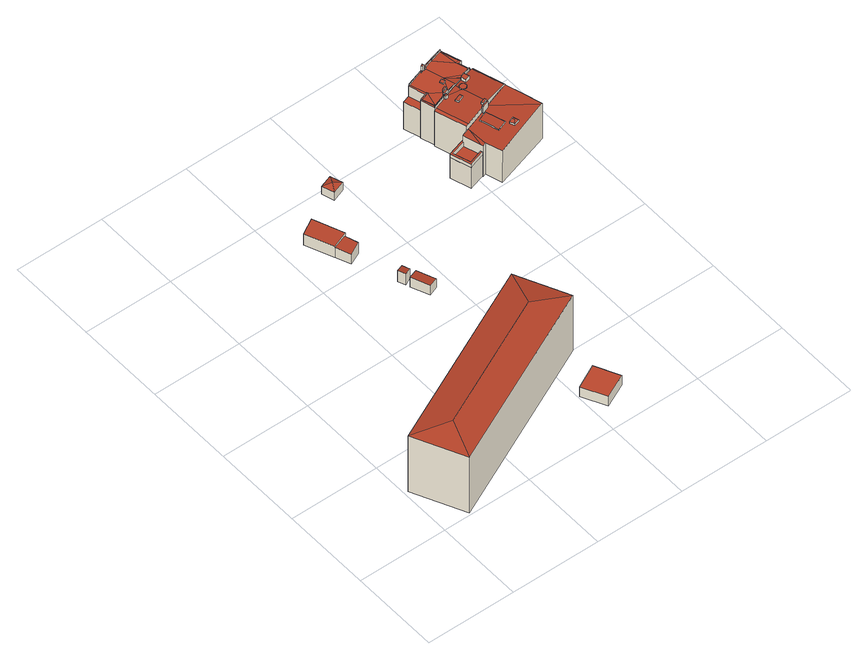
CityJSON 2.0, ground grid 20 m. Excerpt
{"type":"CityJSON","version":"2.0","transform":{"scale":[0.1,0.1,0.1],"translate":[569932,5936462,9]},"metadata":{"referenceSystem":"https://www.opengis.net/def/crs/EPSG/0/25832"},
"CityObjects":{
"building1":{"type":"Building","attributes":{"Grundfläche 2D":"558.909758","Grundhöhe NN":"10.017"},"geometry":[{"type":"Solid","lod":"3","boundaries":[[[[0,1,2]],[[0,3,4,1]],[[3,0,2,5]],[[3,5,4]],[[6,7,2,1]],[[7,8,5,2]],[[8,9,4,5]],[[9,6,1,4]],[[9,8,7,6]]]],"semantics":{"surfaces":[{"type":"RoofSurface"},{"type":"WallSurface"},{"type":"GroundSurface"}],"values":[[0,0,0,0,1,1,1,1,2]]}}]},
"building2":{"type":"Building","attributes":{"Grundfläche 2D":"33.938818","Grundhöhe NN":"10.587"},"geometry":[{"type":"Solid","lod":"3","boundaries":[[[[10,11,12,13]],[[14,15,13,12]],[[15,16,10,13]],[[16,17,11,10]],[[17,14,12,11]],[[17,16,15,14]]]],"semantics":{"surfaces":[{"type":"RoofSurface"},{"type":"WallSurface"},{"type":"GroundSurface"}],"values":[[0,1,1,1,1,2]]}}]},
"building3":{"type":"Building","attributes":{"Grundfläche 2D":"34.954316","Grundhöhe NN":"9.173"},"geometry":[{"type":"Solid","lod":"3","boundaries":[[[[18,19,20,21]],[[22,23,24,25]],[[19,18,26,27]],[[19,27,28,24,20]],[[29,21,20,24,23,30]],[[18,21,29,26]],[[25,24,28,31]],[[22,25,31,32]],[[23,22,32,30]],[[27,26,29,30,32,31,28]]]],"semantics":{"surfaces":[{"type":"RoofSurface"},{"type":"WallSurface"},{"type":"GroundSurface"}],"values":[[0,0,1,1,1,1,1,1,1,2]]}}]},
"building4":{"type":"Building","attributes":{"Grundfläche 2D":"3.211945","Grundhöhe NN":"9.173"},"geometry":[{"type":"Solid","lod":"3","boundaries":[[[[33,34,35,36]],[[37,38,36,35]],[[38,39,33,36]],[[39,40,34,33]],[[40,37,35,34]],[[40,39,38,37]]]],"semantics":{"surfaces":[{"type":"RoofSurface"},{"type":"WallSurface"},{"type":"GroundSurface"}],"values":[[0,1,1,1,1,2]]}}]},
"building5":{"type":"Building","attributes":{"Grundfläche 2D":"9.234261","Grundhöhe NN":"9.173"},"geometry":[{"type":"Solid","lod":"3","boundaries":[[[[41,42,43,44]],[[45,46,44,43]],[[46,47,41,44]],[[47,48,42,41]],[[48,45,43,42]],[[48,47,46,45]]]],"semantics":{"surfaces":[{"type":"RoofSurface"},{"type":"WallSurface"},{"type":"GroundSurface"}],"values":[[0,1,1,1,1,2]]}}]},
"building6":{"type":"Building","attributes":{"Grundfläche 2D":"9.646169","Grundhöhe NN":"10.017"},"geometry":[{"type":"Solid","lod":"3","boundaries":[[[[49,50,51,52,53,54,55,56]],[[57,58,54,53]],[[58,59,55,54]],[[59,60,56,55]],[[60,61,49,56]],[[61,62,50,49]],[[62,63,51,50]],[[63,64,52,51]],[[64,57,53,52]],[[58,57,64,63,62,61,60,59]]]],"semantics":{"surfaces":[{"type":"RoofSurface"},{"type":"WallSurface"},{"type":"GroundSurface"}],"values":[[0,1,1,1,1,1,1,1,1,2]]}}]},
"building7":{"type":"Building","attributes":{"Grundfläche 2D":"8.587464","Grundhöhe NN":"9.376"},"geometry":[{"type":"Solid","lod":"3","boundaries":[[[[65,66,67]],[[65,68,66]],[[65,67,69]],[[65,69,68]],[[70,71,67,66]],[[71,72,69,67]],[[72,73,68,69]],[[73,70,66,68]],[[73,72,71,70]]]],"semantics":{"surfaces":[{"type":"RoofSurface"},{"type":"WallSurface"},{"type":"GroundSurface"}],"values":[[0,0,0,0,1,1,1,1,2]]}}]},
"building8":{"type":"Building","attributes":{"Grundfläche 2D":"134.887122","Grundhöhe NN":"9.418"},"children":["building8-1","building8-2","building8-3","building8-4"],"geometry":[{"type":"Solid","lod":"3","boundaries":[[[[74,75,76,77,78,79,80,81,82]],[[83,84,85,86,87,88,89,90]],[[91,92,93,94,95,88,87,96,97,98]],[[99,100,101,102,92]],[[102,103,104,93,92]],[[105,106,107,108,109,110,111,112,113,114,115,116,117,118,119,120,121,122,123,124,125,126,127,128,129,130,131,132,133,134]],[[77,76,135,136]],[[78,77,136,137]],[[138,80,79,78,137,139]],[[76,75,140,135]],[[133,132,141,142]],[[134,133,142,143]],[[105,134,143,144]],[[106,105,144,145]],[[107,106,145,146]],[[108,107,146,147]],[[109,108,147,148]],[[110,109,148,149]],[[150,112,111,110,149,151]],[[113,112,150,152]],[[114,113,152,153]],[[115,114,153,154]],[[116,115,154,155]],[[117,116,155,156]],[[118,117,156,157]],[[119,118,157,158]],[[120,119,158,159]],[[121,120,159,160]],[[122,121,160,161]],[[123,122,161,162]],[[124,123,162,163]],[[125,124,163,164]],[[130,129,165,166]],[[126,125,164,167]],[[127,126,167,168]],[[128,127,168,169]],[[129,128,169,165]],[[87,86,85,170,171]],[[140,75,74,172,100,99,92,91,98,97,96,87,171,173]],[[82,81,80,138,174,104,103,102,101,100,172,74]],[[93,104,174,175]],[[94,93,175,176]],[[89,88,95,94,176,177]],[[131,130,166,170,85,84,83,90,89,177,141,132]],[[173,171,170,166,165,169,168,167,164,163,162,161,160,159,158,157,156,155,154,153,152,150,151,149,148,147,146,145,144,143,142,141,177,176,175,174,138,139,137,136,135,140]]]],"semantics":{"surfaces":[{"type":"RoofSurface"},{"type":"WallSurface"},{"type":"GroundSurface"}],"values":[[0,0,0,0,0,0,1,1,1,1,1,1,1,1,1,1,1,1,1,1,1,1,1,1,1,1,1,1,1,1,1,1,1,1,1,1,1,1,1,1,1,1,1,1,2]]}}]},
"building8-1":{"type":"BuildingInstallation","parents":["building8"],"geometry":[{"type":"MultiSurface","lod":"3","boundaries":[[[178,179,180,181,182,183,184,172,185,186,187]],[[81,188,182,181]],[[183,182,188,189]],[[189,82,184,183]],[[184,82,74,172]],[[172,74,75,185]],[[75,76,186,185]],[[76,77,187,186]],[[77,78,178,187]],[[78,79,80,180,179,178]],[[180,80,81,181]]],"semantics":{"surfaces":[{"type":"RoofSurface"},{"type":"WallSurface"}],"values":[0,1,1,1,1,1,1,1,1,1,1]}}]},
"building8-2":{"type":"BuildingInstallation","parents":["building8"],"geometry":[{"type":"MultiSurface","lod":"3","boundaries":[[[190,191,192,193,194,195,196,197,198]],[[199,192,191,190,198,200,201]],[[199,202,193,192]],[[194,193,202,203]],[[194,203,204,200,198,197,196,195]]],"semantics":{"surfaces":[{"type":"RoofSurface"},{"type":"WallSurface"}],"values":[0,1,1,1,1]}}]},
"building8-3":{"type":"BuildingInstallation","parents":["building8"],"geometry":[{"type":"MultiSurface","lod":"3","boundaries":[[[205,206,207,208,209,210,211]],[[212,206,205,211,91,213]],[[214,215,209,208,207,206,212,216]],[[215,96,210,209]],[[96,97,98,91,211,210]]],"semantics":{"surfaces":[{"type":"RoofSurface"},{"type":"WallSurface"}],"values":[0,1,1,1,1]}}]},
"building8-4":{"type":"BuildingInstallation","parents":["building8"],"geometry":[{"type":"MultiSurface","lod":"3","boundaries":[[[217,218,219]],[[220,218,217]],[[221,218,220]],[[219,218,221]],[[222,223,217,219]],[[223,224,220,217]],[[224,225,221,220]],[[225,222,219,221]]],"semantics":{"surfaces":[{"type":"RoofSurface"},{"type":"WallSurface"}],"values":[0,0,0,0,1,1,1,1]}}]},
"building9":{"type":"Building","attributes":{"Grundfläche 2D":"90.904750","Grundhöhe NN":"9.403"},"children":["building9-1","building9-2","building9-3","building9-4","building9-5"],"geometry":[{"type":"Solid","lod":"3","boundaries":[[[[226,227,228,229,230,231,232,233]],[[234,235,229,228,236,237,238,239,240,241,242,243,244,245,246]],[[247,248,249,250,251]],[[244,243,242,241,240,247,251,252,253,254,255,256,257,258,259,260]],[[259,260,259,258]],[[260,259,258,261,262,246,245,244]],[[245,244,245,246]],[[227,226,233,263,140]],[[171,240,239,238,237,236,228,227,140,264]],[[265,249,248,247,240,171,170]],[[250,249,265,266]],[[233,232,231,230,229,235,234,246,262,261,258,257,256,255,254,253,252,251,250,266,267,268,269,270,271,272,273,274,275,276,277,278,263]],[[277,276,275,274,273,272,271,270,269,268,267,266,265,170,171,264,140,263,278]]]],"semantics":{"surfaces":[{"type":"RoofSurface"},{"type":"WallSurface"},{"type":"GroundSurface"}],"values":[[0,0,0,0,0,0,0,1,1,1,1,1,2]]}}]},
"building9-1":{"type":"BuildingInstallation","parents":["building9"],"geometry":[{"type":"MultiSurface","lod":"3","boundaries":[[[279,280,281,282,283]],[[281,280,284,241]],[[241,242,282,281]],[[242,285,283,282]],[[285,286,284,280,279,283]]],"semantics":{"surfaces":[{"type":"RoofSurface"},{"type":"WallSurface"}],"values":[0,1,1,1,1]}}]},
"building9-2":{"type":"BuildingInstallation","parents":["building9"],"geometry":[{"type":"MultiSurface","lod":"3","boundaries":[[[287,288,289,290,291,292,293,294,295,296,297,298,299,300,301,302,303,304,305,306,307,308,309,310,311,312,313,314,315,316,317]],[[318,319,290,289]],[[319,320,291,290]],[[288,287,321,322]],[[289,288,322,318]],[[320,323,292,291]],[[292,323,324,293]],[[293,324,259,294]],[[295,294,259,325]],[[325,326,296,295]],[[297,296,326,327]],[[327,328,298,297]],[[328,329,299,298]],[[300,299,329,245]],[[245,330,301,300]],[[302,301,330,331]],[[303,302,331,243]],[[243,332,304,303]],[[332,333,305,304]],[[306,305,333,334]],[[334,335,307,306]],[[335,336,308,307]],[[336,337,309,308]],[[337,338,310,309]],[[338,339,311,310]],[[339,340,312,311]],[[340,341,313,312]],[[341,342,314,313]],[[342,343,315,314]],[[343,344,316,315]],[[317,316,344,345]],[[345,321,287,317]]],"semantics":{"surfaces":[{"type":"RoofSurface"},{"type":"WallSurface"}],"values":[0,1,1,1,1,1,1,1,1,1,1,1,1,1,1,1,1,1,1,1,1,1,1,1,1,1,1,1,1,1,1,1]}}]},
"building9-3":{"type":"BuildingInstallation","parents":["building9"],"geometry":[{"type":"MultiSurface","lod":"3","boundaries":[[[346,347,348,349]],[[234,235,349,348]],[[235,350,346,349]],[[350,351,347,346]],[[351,234,348,347]]],"semantics":{"surfaces":[{"type":"RoofSurface"},{"type":"WallSurface"}],"values":[0,1,1,1,1]}}]},
"building9-4":{"type":"BuildingInstallation","parents":["building9"],"geometry":[{"type":"MultiSurface","lod":"3","boundaries":[[[352,353,354,355]],[[355,354,356,357]],[[352,355,357,358]],[[353,352,358,359]],[[354,353,359,356]]],"semantics":{"surfaces":[{"type":"RoofSurface"},{"type":"WallSurface"}],"values":[0,1,1,1,1]}}]},
"building9-5":{"type":"BuildingInstallation","parents":["building9"],"geometry":[{"type":"MultiSurface","lod":"3","boundaries":[[[360,361,362,363,364]],[[365,362,361,360,256,366]],[[365,367,363,362]],[[367,255,364,363]],[[360,364,255,256]]],"semantics":{"surfaces":[{"type":"RoofSurface"},{"type":"WallSurface"}],"values":[0,1,1,1,1]}}]},
"building10":{"type":"Building","attributes":{"Grundfläche 2D":"88.186990","Grundhöhe NN":"9.557"},"children":["building10-1","building10-2","building10-3","building10-4","building10-5","building10-6","building10-7","building10-8","building10-9"],"geometry":[{"type":"Solid","lod":"3","boundaries":[[[[368,369,370,371,372,373,374,375]],[[376,377,370,369,368]],[[378,379,380,381,382,383,384,385,386,387,388,376]],[[388,387,370,377,376]],[[385,389,390,391,392,393,394,395,396,397,398,399,400,387,386]],[[385,384,383,382]],[[389,385,382,401,402,403,404,390]],[[390,404,403,405,406]],[[407,408,390]],[[390,408,409,408]],[[410,408,407]],[[407,390,410]],[[410,407,410,406]],[[410,406,409,408]],[[390,406,410]],[[411,412,413,414,415,416]],[[415,417,418,416]],[[417,419,420,421,422,418]],[[416,422,421,393,423]],[[390,408,409,412,411,416,423,393,392,391]],[[418,422,421,422,416]],[[387,400,399,398,397,424,425,426,427]],[[398,399,398,397]],[[373,372,371,370,387,427,426,428,429]],[[430,431,432,433]],[[434,435,436,437,438,439]],[[433,432,440,441]],[[430,433,441,442]],[[443,444,445,446,447,448,449,450,451,452,453,435,414,413,412,409,406,405,403,402,401,382,381,380,379,378,376,368,375,374,454,455]],[[414,435,434,415]],[[415,434,439,417]],[[456,419,417,439,438,457]],[[458,459,460,440,432,425,424,397,396,395,394,393,421,420,419,456,461]],[[425,432,431,426]],[[462,463,373,429,428,426,431,430,442]],[[374,373,463,454]],[[436,435,453,464]],[[437,436,464,465]],[[438,437,465,457]],[[460,459,458,461,456,457,465,464,453,452,451,450,449,448,447,446,445,444,443,455,454,463,462,442,441,440]]]],"semantics":{"surfaces":[{"type":"RoofSurface"},{"type":"WallSurface"},{"type":"GroundSurface"}],"values":[[0,0,0,0,0,0,0,0,0,0,0,0,0,0,0,0,0,0,0,0,0,0,0,0,0,0,1,1,1,1,1,1,1,1,1,1,1,1,1,2]]}}]},
"building10-1":{"type":"BuildingInstallation","parents":["building10"],"geometry":[{"type":"MultiSurface","lod":"3","boundaries":[[[466,467,468,469,470,471]],[[472,473,469,468]],[[474,475,476,470,469,473]],[[476,477,471,470]],[[477,478,466,471]],[[478,394,395,396,472,468,467,466]]],"semantics":{"surfaces":[{"type":"RoofSurface"},{"type":"WallSurface"}],"values":[0,1,1,1,1,1]}}]},
"building10-2":{"type":"BuildingInstallation","parents":["building10"],"geometry":[{"type":"MultiSurface","lod":"3","boundaries":[[[479,480,481,482,483,484,485,486,487]],[[488,489,480,479,487,490,383]],[[482,491,379,380,381,382,492,485,484,483]],[[492,493,494,490,487,486,485]],[[495,496,491,482,481,480,489]]],"semantics":{"surfaces":[{"type":"RoofSurface"},{"type":"WallSurface"}],"values":[0,1,1,1,1]}}]},
"building10-3":{"type":"BuildingInstallation","parents":["building10"],"geometry":[{"type":"MultiSurface","lod":"3","boundaries":[[[497,498,499,500,501]],[[502,499,498]],[[477,502,478]],[[477,503,502]],[[503,504,502]],[[504,499,502]],[[476,505,503,477]],[[504,503,506,507]],[[498,497,420,421,393,394,478,502]],[[475,508,505,476]],[[508,391,509,506,503,505]],[[509,510,507,506]],[[510,511,504,507]],[[511,423,499,504]],[[512,501,500,499,423,422]],[[512,420,497,501]]],"semantics":{"surfaces":[{"type":"RoofSurface"},{"type":"WallSurface"}],"values":[0,0,0,0,0,0,0,0,1,1,1,1,1,1,1,1]}}]},
"building10-4":{"type":"BuildingInstallation","parents":["building10"],"geometry":[{"type":"MultiSurface","lod":"3","boundaries":[[[513,514,515,491,496,516,517,518,519,520,521,522,523]],[[513,523,375,368,376,378,379,491,515,514]],[[524,388,377,369,525,522,521,520,519,518,517,516,496,495,526,527]],[[525,375,523,522]]],"semantics":{"surfaces":[{"type":"RoofSurface"},{"type":"WallSurface"}],"values":[0,1,1,1]}}]},
"building10-5":{"type":"BuildingInstallation","parents":["building10"],"geometry":[{"type":"MultiSurface","lod":"3","boundaries":[[[528,529,530,531,532,533,534]],[[535,536,532,531,530,537]],[[538,539,529,528]],[[539,537,530,529]],[[536,540,389,538,528,534,533,532]]],"semantics":{"surfaces":[{"type":"RoofSurface"},{"type":"WallSurface"}],"values":[0,1,1,1,1]}}]},
"building10-6":{"type":"BuildingInstallation","parents":["building10"],"geometry":[{"type":"MultiSurface","lod":"3","boundaries":[[[541,542,543]],[[542,541,544]],[[473,472,544,545]],[[542,544,472]],[[424,546,543,542]],[[546,398,547,544,541,543]],[[545,544,547,548]],[[548,474,473,545]],[[424,542,472,396,397]]],"semantics":{"surfaces":[{"type":"RoofSurface"},{"type":"WallSurface"}],"values":[0,0,0,0,1,1,1,1,1]}}]},
"building10-7":{"type":"BuildingInstallation","parents":["building10"],"geometry":[{"type":"MultiSurface","lod":"3","boundaries":[[[549,550,551,408,410,406,552]],[[553,493,492,554,402,555,556]],[[413,557,550,549]],[[551,408,551,550,557,411]],[[558,385,494,493,553,556,555]],[[382,401,402,554,492]],[[413,549,552,406,409,412]]],"semantics":{"surfaces":[{"type":"RoofSurface"},{"type":"WallSurface"}],"values":[0,0,1,1,1,1,1]}}]},
"building10-8":{"type":"BuildingInstallation","parents":["building10"],"geometry":[{"type":"MultiSurface","lod":"3","boundaries":[[[559,560,561,562,563,564,565,566,567]],[[568,371,563,562]],[[400,569,565,564,563,371,427]],[[566,565,569,399]],[[426,428,429,560,559,567,566,399]],[[429,372,568,562,561,560]]],"semantics":{"surfaces":[{"type":"RoofSurface"},{"type":"WallSurface"}],"values":[0,1,1,1,1,1]}}]},
"building10-9":{"type":"BuildingInstallation","parents":["building10"],"geometry":[{"type":"MultiSurface","lod":"3","boundaries":[[[570,571,572,573,574,575]],[[576,577,572,571]],[[577,578,573,572]],[[578,386,579,575,574,573]],[[579,384,576,571,570,575]]],"semantics":{"surfaces":[{"type":"RoofSurface"},{"type":"WallSurface"}],"values":[0,1,1,1,1]}}]}
},
"vertices":[
[87,83,171],[4,113,160],[58,0,160],[381,225,171],[407,307,160],[461,194,160],[4,113,10],[58,0,10],[461,194,10],[407,307,10],
[421,41,42],[473,66,42],[447,119,42],[395,93,42],[447,119,16],[395,93,16],[421,41,16],[473,66,16],
[280,734,36],[248,717,32],[273,656,32],[307,667,36],[313,637,31],[304,666,31],[273,656,29],[286,624,29],[280,734,2],[248,717,2],[273,656,2],[307,667,2],[304,666,2],[286,624,2],[313,637,2],
[348,529,27],[341,545,27],[324,537,32],[331,521,32],[324,537,2],[331,521,2],[348,529,2],[341,545,2],
[370,480,26],[354,520,26],[334,512,29],[350,472,29],[334,512,2],[350,472,2],[370,480,2],[354,520,2],
[461,235,32],[451,263,32],[459,266,32],[451,288,32],[429,280,32],[437,258,32],[438,258,32],[448,230,32],[429,280,10],[437,258,10],[438,258,10],[448,230,10],[461,235,10],[451,263,10],[459,266,10],[451,288,10],
[371,784,31],[352,793,25],[361,766,25],[380,803,25],[389,776,25],[352,793,4],[361,766,4],[389,776,4],[380,803,4],
[598,683,60],[610,687,60],[610,690,60],[561,675,60],[575,630,60],[579,631,60],[610,641,60],[609,645,60],[598,681,60],[732,721,100],[731,723,100],[731,724,100],[728,723,100],[676,707,95],[753,644,100],[755,644,100],[742,688,100],[658,701,93],[615,688,89],[618,641,89],[629,606,89],[633,607,89],[673,706,95],[665,704,94],[660,702,93],[610,687,89],[598,683,88],[598,681,88],[609,645,88],[610,641,88],[611,639,88],[746,689,61],[747,690,61],[748,691,61],[749,693,61],[750,695,61],[750,696,61],[750,698,61],[751,701,61],[751,703,61],[750,706,61],[750,708,61],[749,710,61],[748,712,61],[748,714,61],[747,716,61],[745,717,61],[744,719,61],[743,720,61],[742,721,61],[740,722,61],[739,723,61],[737,723,61],[736,723,61],[734,723,61],[733,723,61],[731,723,61],[732,721,61],[742,687,61],[743,687,61],[744,688,61],[610,690,4],[561,675,4],[575,630,4],[610,641,4],[579,631,4],[610,687,4],[742,687,4],[743,687,4],[744,688,4],[746,689,4],[747,690,4],[748,691,4],[749,693,4],[750,695,4],[750,696,4],[751,701,4],[750,698,4],[751,703,4],[750,706,4],[750,708,4],[749,710,4],[748,712,4],[748,714,4],[747,716,4],[745,717,4],[744,719,4],[743,720,4],[742,721,4],[740,722,4],[739,723,4],[733,723,4],[731,723,4],[737,723,4],[736,723,4],[734,723,4],[731,724,4],[676,707,4],[598,683,70],[673,706,4],[611,639,4],[618,641,4],[629,606,4],[755,644,4],
[575,630,70],[579,631,70],[610,641,70],[609,645,70],[578,635,70],[566,672,70],[598,681,70],[610,687,70],[610,690,70],[561,675,70],[578,635,60],[566,672,60],
[645,681,95],[650,666,95],[655,648,95],[675,654,97],[662,695,97],[658,694,97],[653,693,96],[652,692,96],[642,689,95],[655,648,92],[642,689,92],[645,681,92],[675,654,94],[662,695,94],[653,693,93],
[659,699,111],[659,698,111],[666,700,111],[669,701,111],[674,703,111],[673,706,111],[658,701,111],[659,698,93],[659,699,93],[669,701,94],[674,703,95],[666,700,94],
[684,637,99],[688,645,105],[680,648,99],[696,640,99],[692,652,99],[680,648,94],[684,637,94],[696,640,95],[692,652,95],
[610,690,100],[610,687,100],[615,688,103],[594,756,103],[593,756,103],[591,756,102],[590,755,101],[589,755,100],[625,766,105],[619,764,105],[658,701,106],[660,702,106],[665,704,106],[673,706,107],[676,707,107],[675,708,107],[674,713,107],[661,756,107],[660,758,107],[658,759,107],[626,766,105],[728,723,103],[731,724,101],[732,724,100],[711,792,100],[707,791,103],[702,790,104],[701,789,104],[699,789,104],[682,784,105],[672,780,106],[658,776,107],[655,775,107],[657,767,107],[658,764,107],[634,769,106],[632,768,106],[589,755,4],[658,701,4],[732,724,4],[711,792,4],[702,790,4],[701,789,4],[699,789,4],[655,775,4],[634,769,4],[632,768,4],[626,766,4],[625,766,4],[594,756,4],[593,756,4],[591,756,4],[590,755,4],
[664,706,111],[665,705,111],[675,708,111],[674,713,111],[663,710,111],[665,705,106],[663,710,106],[664,706,106],
[666,770,109],[665,770,109],[663,770,109],[662,770,109],[660,769,109],[659,769,109],[658,768,109],[657,767,109],[657,766,109],[657,765,109],[656,763,109],[657,762,109],[657,760,109],[658,759,109],[659,758,109],[660,757,109],[661,756,109],[663,756,109],[664,756,109],[666,756,109],[667,757,109],[668,757,109],[669,758,109],[670,760,109],[671,761,109],[671,763,109],[671,764,109],[670,766,109],[670,767,109],[669,768,109],[668,769,109],[663,770,107],[662,770,107],[660,769,107],[666,770,106],[665,770,106],[659,769,107],[658,768,107],[657,766,107],[657,765,107],[656,763,107],[657,762,107],[657,760,107],[659,758,107],[660,757,107],[663,756,107],[664,756,107],[666,756,107],[667,757,107],[668,757,106],[669,758,106],[670,760,106],[671,761,106],[671,763,106],[671,764,106],[670,766,106],[670,767,106],[669,768,106],[668,769,106],
[621,760,113],[626,761,113],[625,766,113],[619,764,113],[621,760,105],[626,761,105],
[634,739,109],[648,744,109],[646,751,109],[631,746,109],[646,751,106],[631,746,105],[634,739,105],[648,744,106],
[672,780,114],[675,770,114],[675,769,114],[686,772,114],[682,784,114],[675,769,106],[675,770,106],[686,772,105],
[593,756,109],[592,758,109],[584,784,109],[584,784,108],[582,785,107],[581,786,107],[590,755,107],[591,756,108],[594,756,109],[593,758,109],[619,764,110],[622,765,110],[625,766,110],[626,766,110],[632,768,110],[628,771,110],[627,772,110],[633,770,110],[624,774,110],[602,789,109],[594,758,109],[644,793,111],[647,800,111],[636,839,111],[635,839,111],[634,843,111],[631,842,111],[628,841,111],[626,840,111],[589,829,109],[590,827,109],[601,792,109],[601,790,109],[634,769,110],[650,774,111],[655,775,111],[650,792,111],[658,776,111],[672,780,110],[670,782,110],[680,785,110],[682,784,110],[671,782,110],[698,790,109],[699,789,109],[701,789,107],[702,790,107],[695,813,107],[690,816,109],[702,815,107],[697,818,109],[688,859,107],[687,859,107],[684,858,109],[685,856,109],[658,848,110],[589,829,108],[587,828,107],[598,791,107],[601,790,108],[583,786,107],[582,786,107],[583,786,79],[598,791,79],[587,828,79],[571,823,79],[695,813,49],[702,790,49],[713,793,49],[705,820,49],[700,819,49],[702,815,49],[587,828,6],[571,823,6],[583,786,6],[593,756,6],[594,756,6],[625,766,6],[626,766,6],[632,768,6],[634,769,6],[655,775,6],[658,776,6],[699,789,6],[701,789,6],[702,790,6],[590,755,6],[591,756,6],[688,859,6],[700,819,6],[628,841,6],[626,840,6],[589,829,6],[687,859,6],[582,786,6],[581,786,6],[713,793,6],[705,820,6],
[631,842,125],[628,841,125],[626,840,125],[627,837,125],[632,838,125],[631,840,125],[626,840,113],[627,837,113],[627,837,111],[632,838,111],[632,838,114],[631,840,114],[631,842,114],
[623,770,116],[621,769,116],[622,767,116],[622,765,116],[625,766,116],[626,766,116],[632,768,116],[632,770,116],[631,772,116],[623,770,110],[621,769,110],[631,772,110],[622,765,112],[632,768,112],[632,770,112],[632,770,110],[622,767,110],[622,767,112],
[687,859,111],[684,858,112],[658,848,113],[685,856,112],[687,857,111],[634,843,114],[636,839,114],[637,841,114],[632,837,114],[637,839,114],[637,840,114],[632,837,111],[637,839,111],[637,840,111],[637,841,111],[687,857,107],
[593,756,110],[594,756,110],[619,764,112],[621,766,112],[619,766,112],[618,766,111],[594,758,110],[593,758,110],[592,758,110],[591,757,110],[591,756,110],[618,766,110],[591,757,108],[621,766,110],[619,766,110],
[642,799,113],[634,796,113],[637,788,113],[643,790,113],[645,791,113],[644,792,113],[644,793,113],[643,790,111],[645,791,111],[637,788,111],[642,799,111],[634,796,111],[644,792,111],
[590,827,111],[589,829,111],[589,827,111],[624,838,113],[624,836,113],[589,827,108],[624,838,111],[624,836,111],
[701,789,110],[701,791,110],[681,785,110],[699,789,110],[633,770,112],[634,769,112],[649,775,111],[635,771,112],[701,791,107],[635,771,111],
[583,786,110],[582,786,110],[582,785,110],[582,784,110],[584,784,110],[601,790,110],[602,790,110],[601,792,110],[598,791,110],[582,784,107],[602,790,109],
[627,772,117],[633,774,117],[632,778,117],[624,775,117],[624,774,117],[625,771,117],[633,774,110],[632,778,110],[624,775,110],[625,771,110]
]}
